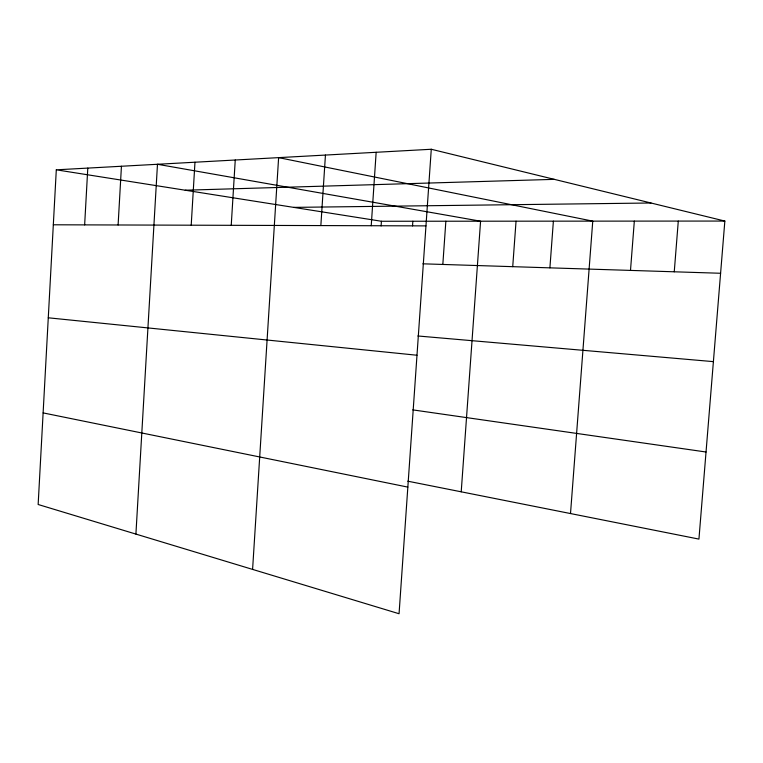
<?xml version="1.0" encoding="UTF-8"?>
<svg xmlns="http://www.w3.org/2000/svg" width="763" height="763" viewBox="0 0 763 763"><rect width="100%" height="100%" fill="white"/><g stroke="black" fill="none" stroke-linecap="round" stroke-linejoin="round"><path stroke-width="1.14" d="M56.3 169.825L38.15 504.496L399.059 613.738L431.276 149.262L56.3 169.825L381.424 221.26L724.85 221.06L698.937 539.098L407.785 481.186M84.645 224.885L87.793 168.098M118.103 224.98L121.441 166.248M135.909 534.09L157.474 164.274L480.576 221.203L461.214 491.811M191.208 225.19L194.975 162.214M231.237 225.314L235.252 160.011M252.591 569.408L278.619 157.626L592.756 221.136L570.505 513.547M320.851 225.571L325.448 155.061M371.228 225.724L376.159 152.276M381.099 225.962L381.424 221.26M412.525 225.924L412.85 221.241M442.826 264.456L445.859 221.222M512.726 266.668L516.046 221.184M549.904 267.851L553.385 221.165M630.496 270.407L634.33 221.117M674.254 271.8L678.288 221.089M185.19 190.216L554.32 179.353M293.726 207.383L650.982 202.996M53.315 224.789L425.964 225.886M422.864 263.817L720.596 273.268M417.857 335.978L713.395 361.633M48.279 317.799L416.989 355.243M412.735 409.874L706.033 452.011M43.119 412.897L407.843 487.109M431.276 149.262L724.85 221.06"/></g></svg>
